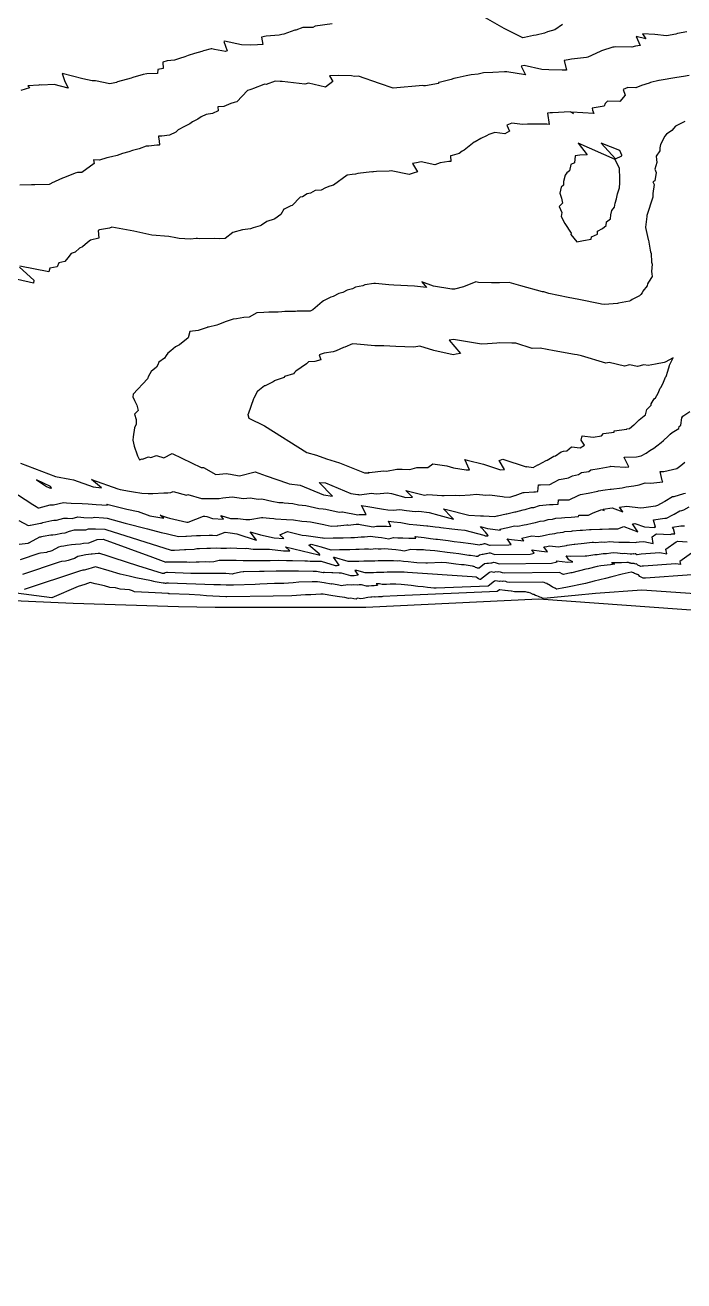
# Model space of a CAD drawing. Header units: metres. Extents: x 706349 to 713144, y 2649082 to 2655455.
# Drawn here: x 708830 to 709022, y 2651751.2 to 2652117.2 of the extents above; entities that cross this region are included whole.
import ezdxf

# ---------------------------------------------------------------- set-up
doc = ezdxf.new("R2010")
doc.units = ezdxf.units.M
for name, color, linetype in [('C-TINN-BNDY', 110, 'Continuous'), ('C-TOPO-MAJR', 9, 'Continuous'), ('C-TOPO-MINR', 8, 'Continuous')]:
    doc.layers.add(name, color=color, linetype=linetype)

msp = doc.modelspace()

# ---------------------------------------------------------------- linework, layer by layer
at = {"layer": 'C-TINN-BNDY', "color": 110, "linetype": 'Continuous', "lineweight": -3, "flags": 128}
msp.add_lwpolyline([(711728.46, 2651751.17), (708979.69, 2651949.91), (708929.32, 2651947.51), (708885.34, 2651947.43), (708874.67, 2651947.66), (708843.96, 2651948.59), (708750.59, 2651952.81), (708602.72, 2651984.46), (708602.72, 2651984.46), (708572.24, 2651992.37), (708416.46, 2652027.77), (708356.42, 2652045.45), (708246.65, 2652079.09), (708217.24, 2652087.73), (708207.61, 2652091.07), (708086.04, 2652137.92), (707999.16, 2652180.02), (707920.32, 2652215.72), (707870.46, 2652235.47), (707845.27, 2652247.2), (707845.05, 2652247.32), (707705.16, 2652328.1)], dxfattribs=at)
at = {"layer": 'C-TOPO-MAJR', "color": 9, "linetype": 'Continuous', "lineweight": -3, "elevation": -10, "flags": 128}
for points in [[(709022.82, 2652115.3), (709020.08, 2652114.8), (709019.57, 2652114.65), (709016.89, 2652114.13), (709013.48, 2652114.51), (709009.89, 2652114.69), (709010.84, 2652113.27), (709008.09, 2652113.9), (709009.19, 2652111.33), (709007.87, 2652111.06), (709006.81, 2652110.82), (709002.13, 2652110.92), (709001.65, 2652110.84), (709001.27, 2652110.77), (708997.93, 2652109.7), (708997.6, 2652109.55), (708997.56, 2652109.52), (708997.52, 2652109.51), (708994, 2652107.87), (708993.6, 2652107.78), (708989.18, 2652107.31), (708988.26, 2652107.12), (708987.09, 2652106.89), (708987.8, 2652104.15), (708986.49, 2652104.14), (708982.61, 2652104.23), (708980.56, 2652104.29), (708975.38, 2652105.44), (708974.57, 2652105.25), (708975.85, 2652102.79), (708970.33, 2652103.63), (708970.22, 2652103.6), (708969.66, 2652103.59), (708966.32, 2652103.46), (708963.61, 2652103.34), (708962, 2652102.99), (708959.93, 2652102.73), (708958.49, 2652102.49), (708955.94, 2652101.87), (708954.93, 2652101.65), (708954.19, 2652101.43), (708951.02, 2652100.59), (708950.47, 2652100.55), (708950.5, 2652100.19), (708946.67, 2652099.54), (708946.29, 2652099.57), (708946.16, 2652099.59), (708945.92, 2652099.62), (708937.22, 2652098.84), (708933.27, 2652100.24), (708927.14, 2652102.32), (708925.96, 2652102.3), (708925.06, 2652102.5), (708921.26, 2652102.52), (708918.71, 2652102.48), (708919.69, 2652100.82), (708917.5, 2652099.12), (708912.58, 2652100.33), (708911.5, 2652100.07), (708904.87, 2652100.8), (708904.53, 2652100.8), (708904.29, 2652100.79), (708902.81, 2652100.95), (708900.24, 2652099.94), (708899.82, 2652100.02), (708899.55, 2652099.93), (708896.57, 2652098.78), (708896.05, 2652098.62), (708895.47, 2652098.4), (708894.82, 2652098.15), (708891.71, 2652094.92), (708890.88, 2652094.69), (708889.93, 2652094.4), (708887.87, 2652093.55), (708886.19, 2652093.47), (708886.26, 2652092.28), (708884.56, 2652091.48), (708882.75, 2652091.19), (708881.34, 2652090.46), (708880.28, 2652089.82), (708878.75, 2652089.04), (708878, 2652088.49), (708876.44, 2652087.66), (708874.58, 2652086.71), (708873.92, 2652085.99), (708872.11, 2652085.13), (708869.81, 2652084.91), (708868.85, 2652084.84), (708868.89, 2652084.68), (708869.01, 2652083.38), (708869.17, 2652082.34), (708869.09, 2652082.29), (708868.4, 2652082.21), (708866.05, 2652081.93), (708865.3, 2652081.97), (708863.2, 2652081.19), (708861.28, 2652080.66), (708860.19, 2652080.29), (708858.37, 2652079.8), (708856.85, 2652079.26), (708855.18, 2652078.88), (708853.79, 2652078.57), (708851.65, 2652077.86), (708849.94, 2652077.98), (708850.15, 2652076.94), (708846.52, 2652074.28), (708845.21, 2652074.29), (708844.59, 2652074.1), (708841.51, 2652072.84), (708841.18, 2652072.73), (708840.9, 2652072.63), (708837.67, 2652071.13), (708837.62, 2652071.12), (708836.99, 2652070.81), (708832.83, 2652070.65), (708831.81, 2652070.71), (708828.46, 2652070.57)], [(708825.82, 2651981.65), (708832.22, 2651977.51), (708833.19, 2651976.93), (708833.83, 2651976.5), (708834.08, 2651976.57), (708834.1, 2651976.57), (708834.13, 2651976.57), (708837.32, 2651977.43), (708837.73, 2651977.4), (708838.27, 2651977.37), (708841.14, 2651978.04), (708842.07, 2651977.96), (708843.38, 2651977.87), (708846.63, 2651977.81), (708848.37, 2651977.67), (708850.67, 2651977.51), (708853.97, 2651977.34), (708853.8, 2651977.56), (708854.97, 2651977.28), (708859.61, 2651976.12), (708862.89, 2651975.41), (708866.36, 2651974.24), (708870.39, 2651973.49), (708869.39, 2651974.39), (708871.4, 2651973.66), (708872.11, 2651973.55), (708877.07, 2651972.34), (708877.45, 2651972.37), (708877.48, 2651972.37), (708877.54, 2651972.36), (708881.97, 2651974.13), (708882.41, 2651974.07), (708882.98, 2651973.98), (708884.62, 2651973.44), (708887.84, 2651973.23), (708887.02, 2651974.29), (708889.87, 2651973.45), (708891.98, 2651973.45), (708894.32, 2651973.11), (708895.48, 2651973.12), (708898.91, 2651973.72), (708899.3, 2651973.75), (708901.16, 2651973.49), (708902.5, 2651973.42), (708902.98, 2651973.35), (708906.14, 2651973.16), (708908.23, 2651973.05), (708910.59, 2651972.64), (708912.11, 2651972.52), (708913.17, 2651972.46), (708917.05, 2651971.63), (708917.39, 2651971.61), (708919.14, 2651971.23), (708920.88, 2651971.3), (708920.95, 2651971.3), (708921.03, 2651971.3), (708921.11, 2651971.3), (708923.71, 2651971.54), (708923.92, 2651971.53), (708924.14, 2651971.52), (708926.47, 2651971.8), (708926.82, 2651971.76), (708927.2, 2651971.72), (708927.64, 2651971.68), (708928.14, 2651971.61), (708931.43, 2651971), (708932.36, 2651971.23), (708933.17, 2651971.2), (708934.13, 2651971.17), (708935.26, 2651971.14), (708936.61, 2651971.13), (708935.85, 2651972.68), (708937.45, 2651972.47), (708939.5, 2651972.21), (708941.86, 2651971.8), (708944.14, 2651971.55), (708947.05, 2651971.25), (708947.39, 2651971.29), (708949.46, 2651971.01), (708950.66, 2651970.87), (708951.1, 2651970.81), (708954.34, 2651970.44), (708956.12, 2651970.24), (708958.09, 2651970.05), (708963.68, 2651968.51), (708964.03, 2651968.39), (708964.05, 2651968.39), (708964.81, 2651968.4), (708964.89, 2651968.42), (708964.15, 2651969.46), (708962.98, 2651970.71), (708962.65, 2651971.05), (708964.71, 2651970.53), (708968.51, 2651970.04), (708968.32, 2651970.31), (708970.63, 2651970.79), (708972.62, 2651971.27), (708973.56, 2651971.16), (708975.4, 2651971.57), (708976.14, 2651971.69), (708977.76, 2651972.1), (708978.67, 2651972.22), (708980.08, 2651972.61), (708981.21, 2651972.72), (708982.4, 2651973.09), (708983.72, 2651973.22), (708984.68, 2651973.56), (708986.27, 2651973.65), (708987.28, 2651973.72), (708989.07, 2651973.84), (708991.29, 2651974.01), (708991.33, 2651974.37), (708993.99, 2651974.38), (708994.14, 2651974.39), (708995.56, 2651975.04), (708998.02, 2651976.02), (708998.69, 2651975.76), (708998.44, 2651976.16), (709001.05, 2651976.49), (709004.2, 2651975.36), (709003.23, 2651976.69), (709005.3, 2651976.99), (709009.35, 2651976.52), (709010.3, 2651976.6), (709013.68, 2651977.14), (709013.8, 2651977.15), (709014.36, 2651977.28), (709016.26, 2651978.39), (709016.34, 2651978.41), (709016.44, 2651978.43), (709018.61, 2651979.79), (709018.83, 2651979.83), (709019.11, 2651979.87), (709021.93, 2651980.75), (709022.45, 2651980.83)]]:
    msp.add_lwpolyline(points, dxfattribs=at)
at = {"layer": 'C-TOPO-MAJR', "color": 9, "linetype": 'Continuous', "lineweight": -3, "flags": 128}
msp.add_lwpolyline([(709024.3, 2651957.02), (709010.77, 2651956.04), (709010.6, 2651956.02), (709010.42, 2651956), (709010.11, 2651956.04), (709009.08, 2651956.5), (709008.71, 2651956.97), (709008.42, 2651957.09), (709008.32, 2651957.07), (709007.7, 2651957.4), (709007.64, 2651957.39), (709007.57, 2651957.39), (709007.27, 2651957.53), (709007.23, 2651957.53), (709006.96, 2651957.64), (709006.71, 2651957.73), (709006.7, 2651957.73), (709006.56, 2651957.79), (709004.81, 2651957.35), (709003.99, 2651957.15), (709000.99, 2651956.41), (708999.11, 2651955.9), (708995.81, 2651955.16), (708993.31, 2651954.46), (708987.59, 2651953.32), (708987, 2651953.17), (708984.89, 2651952.79), (708984.82, 2651952.85), (708984.8, 2651952.86), (708984.5, 2651953.03), (708984.42, 2651953.06), (708984.33, 2651953.09), (708984, 2651953.31), (708983.7, 2651953.43), (708983.31, 2651953.7), (708983.09, 2651953.79), (708982.68, 2651954.05), (708982.39, 2651954.16), (708981.99, 2651954.42), (708981.64, 2651954.52), (708981.21, 2651954.75), (708980.8, 2651954.85), (708971.17, 2651954.76), (708970.43, 2651954.89), (708970.06, 2651955.02), (708969.36, 2651955.12), (708969.09, 2651955.04), (708968.46, 2651955.14), (708968.18, 2651955.07), (708967.06, 2651955.24), (708966.8, 2651955.17), (708964.89, 2651953.67), (708949.74, 2651953.06), (708949.08, 2651953.12), (708948.26, 2651953.21), (708947.28, 2651953.33), (708946.03, 2651953.47), (708944.44, 2651953.63), (708942.45, 2651953.84), (708939.61, 2651954.14), (708938.04, 2651954.31), (708937.53, 2651954.29), (708937.49, 2651954.29), (708936.33, 2651954.25), (708935.31, 2651954.21), (708935.07, 2651954.21), (708934.05, 2651954.18), (708933.3, 2651954.4), (708932.25, 2651954.41), (708932.63, 2651953.89), (708931.71, 2651953.8), (708930.89, 2651953.74), (708930.13, 2651953.69), (708929.44, 2651953.65), (708928.04, 2651954.07), (708927.37, 2651954.04), (708926.75, 2651954), (708925.74, 2651954.05), (708925.19, 2651954), (708923.98, 2651954.08), (708923.49, 2651954.03), (708922.71, 2651953.84), (708922.29, 2651953.81), (708920.93, 2651954.06), (708919.27, 2651954.36), (708919.16, 2651954.25), (708917.09, 2651954.65), (708915.18, 2651955), (708914.01, 2651954.99), (708913.68, 2651954.98), (708909.71, 2651954.9), (708908.06, 2651954.65), (708905.34, 2651954.49), (708902.64, 2651954.44), (708898.41, 2651954.28), (708897.04, 2651954.2), (708890.73, 2651954), (708890.63, 2651954), (708888.8, 2651954.03), (708888.56, 2651954.03), (708886.91, 2651954.06), (708886.45, 2651954.05), (708885.02, 2651954.05), (708871.77, 2651954.57), (708871.56, 2651954.59), (708871.34, 2651954.61), (708871.16, 2651954.54), (708871.02, 2651954.49), (708870.89, 2651954.48), (708870.6, 2651954.52), (708870.53, 2651954.52), (708870.38, 2651954.54), (708870.3, 2651954.56), (708870.2, 2651954.59), (708870.18, 2651954.58), (708867.92, 2651954.94), (708867.49, 2651955.04), (708866.8, 2651955.22), (708862.24, 2651956.08), (708860.34, 2651956.63), (708857.66, 2651957.18), (708854.48, 2651958.14), (708850.55, 2651959.35), (708849.5, 2651959.03), (708848.24, 2651958.69), (708847.2, 2651958.36), (708846.84, 2651958.31), (708845.81, 2651958.05), (708829.74, 2651952.71)], dxfattribs=at)
at = {"layer": 'C-TOPO-MINR', "color": 8, "linetype": 'Continuous', "lineweight": -3, "flags": 128}
for points, elevation in [([(708986.62, 2652117.46), (708984.31, 2652115.89), (708982.22, 2652115.28), (708981.33, 2652114.86), (708978.87, 2652114.31), (708978.18, 2652114.24), (708975.55, 2652113.67), (708975.07, 2652113.58), (708969.54, 2652116.24), (708960.11, 2652121.68)], -8), ([(708919.51, 2652117.64), (708914.49, 2652116.96), (708913.87, 2652116.58), (708910.93, 2652116.55), (708908.86, 2652115.8), (708908.62, 2652115.73), (708905.41, 2652114.61), (708904.79, 2652114.47), (708903.99, 2652114.3), (708900.19, 2652114.03), (708898.87, 2652113.72), (708899.28, 2652111.6), (708897.73, 2652111.53), (708895.6, 2652111.43), (708893.06, 2652111.51), (708888.13, 2652112.54), (708887.88, 2652112.49), (708888.89, 2652109.77), (708888.35, 2652109.56), (708885.16, 2652110.12), (708884.38, 2652110.36), (708884.24, 2652110.31), (708881.93, 2652109.73), (708881.48, 2652109.53), (708879.31, 2652108.97), (708877.53, 2652108.41), (708876.55, 2652108.02), (708874.95, 2652107.47), (708873.51, 2652107), (708871.37, 2652106.83), (708870.13, 2652106.44), (708870.18, 2652104.6), (708868.67, 2652104.27), (708868.53, 2652103.13), (708865.47, 2652103.05), (708864.39, 2652102.86), (708861.35, 2652102.01), (708860.87, 2652101.75), (708856.93, 2652100.73), (708856.75, 2652100.64), (708856.61, 2652100.56), (708854.66, 2652100.15), (708850.47, 2652101), (708849.58, 2652100.97), (708846.8, 2652101.54), (708840.83, 2652103.16), (708841.49, 2652101.06), (708842.53, 2652098.89), (708838.44, 2652099.92), (708834.64, 2652099.76), (708834.32, 2652099.84), (708833.95, 2652099.73), (708830.83, 2652099.5), (708831.28, 2652098.94), (708828.74, 2652098.18)], -8), ([(709023.48, 2652102.55), (709021.86, 2652102.31), (709019.95, 2652102), (709017.59, 2652101.63), (709017.12, 2652101.53), (709014.71, 2652101.11), (709014.66, 2652101.1), (709012.26, 2652100.47), (709011.83, 2652100.33), (709009.58, 2652099.66), (709007.95, 2652098.95), (709005.67, 2652099.05), (709004.26, 2652098.49), (709004.89, 2652096.86), (709003.3, 2652094.98), (708999.66, 2652095.04), (708999.06, 2652094.4), (708998.77, 2652093.63), (708995.27, 2652093.06), (708995.34, 2652092.43), (708995.69, 2652091.5), (708989.28, 2652091.88), (708989.4, 2652091.76), (708989.76, 2652091.44), (708988.84, 2652091.96), (708983.68, 2652091.7), (708983.02, 2652091.69), (708982.2, 2652091.62), (708982.67, 2652088.32), (708982.02, 2652088.35), (708981.19, 2652088.36), (708976.41, 2652088.4), (708974.95, 2652088.32), (708971.87, 2652088.71), (708970.34, 2652088.08), (708971.1, 2652086.36), (708969.78, 2652085.56), (708966.9, 2652085.98), (708965.14, 2652085.33), (708964.46, 2652084.95), (708962.75, 2652084.22), (708961.18, 2652083.21), (708960.81, 2652083.08), (708959.41, 2652081.94), (708957.91, 2652080.81), (708957.9, 2652080.77), (708957.38, 2652080.47), (708956.51, 2652079.83), (708954.48, 2652079.22), (708953.92, 2652079.17), (708954, 2652077.45), (708953.43, 2652077.44), (708950.9, 2652077.09), (708949.4, 2652076.48), (708945.44, 2652077.37), (708944.02, 2652077.1), (708942.86, 2652076.89), (708944.33, 2652074.44), (708943.07, 2652074.04), (708941.95, 2652073.68), (708936.64, 2652074.77), (708936.11, 2652074.67), (708932.38, 2652074.56), (708931.35, 2652074.52), (708931.41, 2652074.38), (708931.07, 2652074.44), (708926.98, 2652073.96), (708926.26, 2652073.82), (708925.27, 2652073.68), (708923.83, 2652073.52), (708919.86, 2652070.62), (708918.76, 2652070.26), (708917.49, 2652069.81), (708916.28, 2652069.17), (708914.52, 2652069.07), (708913.19, 2652068.27), (708912.2, 2652068.1), (708910.84, 2652067.18), (708910.17, 2652067.06), (708907.77, 2652064.7), (708907.38, 2652064.59), (708905.51, 2652063.64), (708905.34, 2652063.6), (708904.5, 2652062.02), (708902.76, 2652060.78), (708902.74, 2652060.77), (708902.58, 2652060.66), (708900.43, 2652059.96), (708898.92, 2652058.93), (708898.53, 2652058.74), (708896.48, 2652058.14), (708895.68, 2652057.83), (708893.3, 2652057.57), (708890.52, 2652056.77), (708888.24, 2652055.04), (708886.56, 2652054.93), (708885.06, 2652055.02), (708880.73, 2652054.98), (708880.21, 2652055.01), (708879.84, 2652055.05), (708878.18, 2652054.85), (708874.93, 2652055.01), (708873.88, 2652055.22), (708871.83, 2652055.61), (708866.92, 2652056.05), (708861.69, 2652057.18), (708859.49, 2652057.58), (708855.22, 2652058.38), (708854.56, 2652058.05), (708851.71, 2652057.57), (708851.29, 2652057.35), (708851.48, 2652055.11), (708849.04, 2652054.59), (708848.13, 2652053.84), (708846.74, 2652052.61), (708845.86, 2652052.25), (708844.61, 2652051.08), (708843.42, 2652050.65), (708842.44, 2652049.45), (708841.58, 2652048.31), (708839.86, 2652047.95), (708839.33, 2652046.78), (708837.2, 2652046.39), (708836.91, 2652045.31), (708828.47, 2652046.97)], -12), ([(709022.19, 2652089.12), (709021.49, 2652088.76), (709019.53, 2652087.75), (709018.49, 2652086.51), (709016.88, 2652085.46), (709016.32, 2652084.76), (709015.95, 2652083.91), (709015.15, 2652082.44), (709014.95, 2652081.51), (709014.92, 2652080.56), (709013.92, 2652079.07), (709013.95, 2652078.09), (709014.04, 2652077.19), (709013.45, 2652075.24), (709013.9, 2652074.24), (709013.46, 2652071.81), (709012.92, 2652071.56), (709013.29, 2652070.79), (709012.91, 2652068.15), (709012.93, 2652067.73), (709012.93, 2652067.38), (709012.91, 2652067.06), (709011.2, 2652061.77), (709011.17, 2652061.6), (709011.12, 2652061.46), (709010.79, 2652058.31), (709010.81, 2652058.26), (709010.8, 2652058.26), (709010.81, 2652058.25), (709011.51, 2652054.79), (709011.62, 2652054.53), (709012.09, 2652051.61), (709012.26, 2652051.16), (709012.41, 2652050.67), (709012.56, 2652048.12), (709012.68, 2652047.53), (709012.51, 2652045.38), (709012.61, 2652044.71), (709012.75, 2652043.98), (709011.68, 2652042.34), (709011.32, 2652041.84), (709011.3, 2652041.2), (709010.03, 2652039.68), (709009.78, 2652039.18), (709009.42, 2652038.75), (709009.02, 2652038.37), (709006.92, 2652037.26), (709006.53, 2652036.99), (709006.11, 2652036.77), (709002.89, 2652036.18), (709002.62, 2652036.09), (708998.85, 2652035.79), (708997.97, 2652035.93), (708997.53, 2652036.02), (708991.37, 2652037.25), (708988.21, 2652037.85), (708982.58, 2652038.98), (708981.15, 2652039.48), (708980.71, 2652039.49), (708974.45, 2652041.23), (708971.07, 2652042.18), (708968.27, 2652042.11), (708965.91, 2652042.11), (708962.08, 2652042.18), (708961.35, 2652042.36), (708957.72, 2652040.93), (708955.11, 2652040.26), (708954.78, 2652040.27), (708954.31, 2652040.3), (708949.01, 2652041.18), (708945.6, 2652042.42), (708946.97, 2652040.71), (708943.46, 2652041.11), (708937.45, 2652041.39), (708936.02, 2652041.55), (708932.09, 2652041.95), (708931.69, 2652041.91), (708931.63, 2652041.88), (708928.96, 2652041.5), (708928.45, 2652041.25), (708926.31, 2652040.83), (708925.42, 2652040.36), (708923.82, 2652039.98), (708922.54, 2652039.28), (708921.39, 2652038.99), (708919.77, 2652038.1), (708919.08, 2652037.92), (708916.96, 2652036.9), (708916.58, 2652036.61), (708913.87, 2652034.28), (708913.07, 2652033.88), (708913.01, 2652033.87), (708912.93, 2652033.86), (708909.25, 2652033.84), (708908.77, 2652033.78), (708905.67, 2652033.79), (708904.8, 2652033.68), (708903.72, 2652033.58), (708901.02, 2652033.58), (708899.57, 2652033.42), (708897.54, 2652033.39), (708895.26, 2652032.14), (708893.74, 2652032.04), (708891.61, 2652031.62), (708890.61, 2652031.5), (708888.61, 2652030.81), (708886.3, 2652029.98), (708885.84, 2652029.73), (708883.42, 2652029.2), (708883.13, 2652029.16), (708883.08, 2652029.12), (708880.46, 2652028.25), (708877.95, 2652027.95), (708877.47, 2652026.07), (708874.99, 2652024.08), (708873.8, 2652023.43), (708872.5, 2652022.32), (708871.62, 2652021.64), (708871.06, 2652020.91), (708870.62, 2652020.14), (708868.97, 2652018.98), (708868.62, 2652018.25), (708868.26, 2652017.52), (708866.69, 2652016.24), (708865.92, 2652014.91), (708865.69, 2652014.09), (708861.52, 2652009.62), (708861.37, 2652008.91), (708861.88, 2652007.83), (708862.52, 2652006.43), (708862.93, 2652004.89), (708861.91, 2652003.83), (708862.35, 2652002.28), (708862.34, 2652000.88), (708861.85, 2651999.87), (708861.49, 2651997.25), (708861.35, 2651996.29), (708861.74, 2651994.49), (708862.66, 2651991.99), (708862.74, 2651991.67), (708863.35, 2651990.53), (708864.06, 2651990.78), (708864.19, 2651990.74), (708865.92, 2651991.36), (708866.61, 2651991.16), (708868.3, 2651991.78), (708870.37, 2651991.07), (708872.84, 2651992.4), (708881.27, 2651988.31), (708881.98, 2651988.32), (708885.61, 2651986.27), (708888.67, 2651986.57), (708889.16, 2651986.47), (708889.83, 2651986.34), (708890.82, 2651986.16), (708892.5, 2651985.86), (708897.04, 2651986.98), (708900.22, 2651985.82), (708906.41, 2651983.69), (708906.96, 2651983.51), (708910.13, 2651983.13), (708916.99, 2651980.35), (708919.6, 2651979.94), (708915.64, 2651983.91), (708917.53, 2651983.79), (708924.93, 2651980.75), (708926.93, 2651980.4), (708927.15, 2651980.38), (708927.44, 2651980.35), (708930.94, 2651980.76), (708931.62, 2651980.67), (708932.51, 2651980.56), (708935.46, 2651980.9), (708936.8, 2651980.72), (708940.89, 2651979.51), (708942.87, 2651979.6), (708940.97, 2651981.55), (708946.37, 2651980.26), (708947.37, 2651980.39), (708951.39, 2651980.12), (708951.52, 2651980.14), (708952.15, 2651980.11), (708955.43, 2651980.23), (708956.69, 2651980.14), (708959.68, 2651980.27), (708961.49, 2651980.47), (708964.21, 2651980.18), (708965.29, 2651980.3), (708969.15, 2651979.83), (708969.6, 2651979.76), (708971.21, 2651979.65), (708972.7, 2651980.12), (708972.79, 2651980.13), (708975.12, 2651980.95), (708975.37, 2651980.96), (708978.23, 2651981.18), (708978.73, 2651981.21), (708979.35, 2651981.26), (708979.57, 2651983.25), (708980.16, 2651983.25), (708982.85, 2651983.37), (708984.13, 2651983.97), (708985.61, 2651984.76), (708986.81, 2651984.95), (708988.29, 2651985.23), (708989.47, 2651985.9), (708991.25, 2651986.23), (708992.14, 2651986.78), (708994.23, 2651987.15), (708994.83, 2651987.6), (708997.3, 2651987.98), (709000.45, 2651988.57), (709000.56, 2651988.67), (709001.77, 2651988.54), (709004.96, 2651988.38), (709005.88, 2651988.47), (709004.63, 2651991), (709004.57, 2651991.31), (709008.15, 2651991.41), (709009.48, 2651991.72), (709010.95, 2651992.45), (709012.01, 2651993.23), (709013.19, 2651993.91), (709014.08, 2651994.57), (709015.31, 2651995.58), (709016.03, 2651996.2), (709017.33, 2651997.42), (709017.92, 2651998.01), (709018.52, 2651998.5), (709020.47, 2651999.66), (709020.61, 2652000.22), (709021.02, 2652000.63), (709021.34, 2652002.73), (709021.65, 2652003.25), (709023.65, 2652004.59)], -14), ([(708828.31, 2652046.66), (708832.52, 2652042.85), (708832.4, 2652042.01), (708823.13, 2652044.16)], -12), ([(708828.66, 2651989.56), (708838.85, 2651985.68), (708843, 2651984.92), (708844.14, 2651984.64), (708849.83, 2651982.66), (708852.21, 2651982.39), (708849.34, 2651984.81), (708857.04, 2651982.08), (708857.69, 2651981.85), (708860.44, 2651981.43), (708861.53, 2651981.17), (708863.98, 2651980.85), (708865.83, 2651980.66), (708867.17, 2651980.67), (708870.45, 2651980.88), (708871.61, 2651980.91), (708872.46, 2651981.04), (708873.12, 2651981.26), (708877.04, 2651980.25), (708877.37, 2651980.37), (708881.38, 2651979.28), (708882.59, 2651979.28), (708882.79, 2651979.25), (708886.57, 2651979.29), (708887.56, 2651979.47), (708890.35, 2651979.69), (708891.73, 2651979.49), (708893.62, 2651979.26), (708895.53, 2651979.4), (708897.94, 2651979.01), (708898.98, 2651979.11), (708901.91, 2651978.5), (708903.92, 2651978.12), (708905.12, 2651978.05), (708905.5, 2651977.97), (708908.05, 2651977.76), (708909.64, 2651977.42), (708911.8, 2651977.16), (708915.55, 2651976.38), (708916.8, 2651976.22), (708917.6, 2651976.14), (708921.5, 2651975.25), (708922.3, 2651975.35), (708922.34, 2651975.35), (708922.38, 2651975.34), (708922.42, 2651975.34), (708922.48, 2651975.33), (708926.91, 2651974.5), (708927.34, 2651974.61), (708927.72, 2651974.6), (708928.17, 2651974.58), (708928.7, 2651974.57), (708929.33, 2651974.56), (708928.06, 2651977.16), (708928.6, 2651977.09), (708929.29, 2651977), (708934.4, 2651976.1), (708935.64, 2651975.96), (708937.24, 2651975.8), (708939.17, 2651976.02), (708941.12, 2651975.76), (708943.68, 2651975.47), (708944.75, 2651975.59), (708947.72, 2651975.19), (708950.57, 2651974.35), (708954.84, 2651973.19), (708954.14, 2651973.93), (708951.92, 2651976.24), (708952.8, 2651976.01), (708959.28, 2651974.43), (708962.66, 2651974.2), (708963.59, 2651974.2), (708966.84, 2651974), (708967.54, 2651974.17), (708967.61, 2651974.16), (708970.16, 2651974.73), (708970.36, 2651974.76), (708972.67, 2651975.34), (708973.03, 2651975.39), (708975.14, 2651975.97), (708975.67, 2651976.02), (708977.55, 2651976.6), (708978.26, 2651976.67), (708979.9, 2651977.25), (708980.82, 2651977.31), (708982.75, 2651977.45), (708983.9, 2651977.53), (708985.32, 2651977.63), (708985.45, 2651978.81), (708987.08, 2651978.81), (708988.5, 2651978.88), (708991.13, 2651980.1), (708991.79, 2651980.45), (708994.1, 2651980.81), (708996.93, 2651981.36), (708997.11, 2651981.46), (708999, 2651981.81), (709000.43, 2651981.93), (709000.77, 2651981.98), (709003.96, 2651982.36), (709005.1, 2651982.61), (709007.38, 2651982.97), (709008.9, 2651983.26), (709010.7, 2651983.82), (709012.29, 2651983.74), (709015.8, 2651984.1), (709015.58, 2651984.54), (709015.07, 2651987.08), (709016.07, 2651987.11), (709019.86, 2651987.99), (709019.94, 2651988.03), (709021.11, 2651988.9), (709022.22, 2651989.82)], -12), ([(708828.14, 2651972.85), (708830.9, 2651971.34), (708831.48, 2651971.45), (708831.52, 2651971.45), (708831.57, 2651971.46), (708834.49, 2651972.05), (708834.76, 2651972.07), (708835.14, 2651972.22), (708837.78, 2651972.87), (708838.37, 2651972.89), (708839.15, 2651972.9), (708841.27, 2651973.48), (708842.3, 2651973.47), (708843.71, 2651973.43), (708845.31, 2651973.87), (708847.13, 2651973.72), (708849.48, 2651973.6), (708850.26, 2651973.78), (708852.87, 2651973.57), (708853.94, 2651973.49), (708859.15, 2651972.04), (708865.69, 2651970.42), (708869.68, 2651969.38), (708871.13, 2651969.01), (708871.9, 2651968.83), (708874.67, 2651968.17), (708876.82, 2651968.29), (708877.03, 2651968.28), (708879.93, 2651968.47), (708880.45, 2651968.45), (708881.09, 2651968.42), (708883.62, 2651968.6), (708884.58, 2651968.56), (708885.8, 2651968.5), (708888.25, 2651969.47), (708889.73, 2651969.25), (708891.69, 2651968.96), (708897.32, 2651967.11), (708897.42, 2651967.11), (708895.53, 2651969.57), (708898.63, 2651968.65), (708902.53, 2651967.8), (708905.43, 2651967.62), (708904.18, 2651968.68), (708906.49, 2651969.65), (708910.69, 2651968.53), (708911.9, 2651968.47), (708916.64, 2651967.81), (708916.76, 2651967.8), (708916.85, 2651967.8), (708917.28, 2651967.73), (708919.76, 2651967.76), (708919.87, 2651967.77), (708922.28, 2651967.81), (708922.49, 2651967.82), (708922.71, 2651967.82), (708924.88, 2651967.92), (708925.19, 2651967.92), (708925.54, 2651967.92), (708925.93, 2651967.91), (708927.9, 2651968.09), (708928.4, 2651968.07), (708928.93, 2651968.04), (708930.65, 2651968.24), (708931.29, 2651968.18), (708932.02, 2651968.11), (708932.85, 2651968.01), (708933.8, 2651967.9), (708935.95, 2651967.5), (708937.37, 2651967.85), (708938.62, 2651967.8), (708940.08, 2651967.76), (708941.82, 2651967.72), (708943.89, 2651967.69), (708943.64, 2651968.2), (708946.3, 2651967.86), (708948.11, 2651967.63), (708949.69, 2651967.43), (708950.19, 2651967.36), (708953.26, 2651966.97), (708954.98, 2651966.73), (708956.86, 2651966.49), (708959.87, 2651966.09), (708960.51, 2651966.01), (708962.4, 2651965.77), (708962.88, 2651965.89), (708962.91, 2651965.88), (708963.88, 2651966.16), (708963.96, 2651966.14), (708965.31, 2651965.69), (708965.48, 2651965.66), (708970.99, 2651965.72), (708971.61, 2651965.87), (708970.45, 2651967.5), (708971.73, 2651967.34), (708975.34, 2651966.88), (708974.76, 2651967.71), (708976.34, 2651968.04), (708977.69, 2651968.37), (708979.51, 2651968.16), (708980.65, 2651968.41), (708981.92, 2651968.62), (708982.84, 2651968.85), (708984.31, 2651969.05), (708985.03, 2651969.25), (708986.75, 2651969.42), (708987.24, 2651969.58), (708989.19, 2651969.77), (708989.46, 2651969.86), (708991.72, 2651969.99), (708991.8, 2651969.99), (708992.42, 2651970.04), (708994.42, 2651970.2), (708994.63, 2651970.18), (708994.92, 2651970.17), (708997.49, 2651970.32), (708998.17, 2651970.29), (709000.11, 2651970.41), (709001.16, 2651970.39), (709002.71, 2651970.38), (709004.42, 2651971.06), (709008.52, 2651969.51), (709006.96, 2651971.91), (709007.67, 2651972), (709010.52, 2651970.99), (709013.26, 2651970.83), (709013.38, 2651970.89), (709013.65, 2651970.91), (709013.11, 2651972.91), (709013.06, 2651972.99), (709016.4, 2651973.51), (709016.85, 2651973.52), (709018.7, 2651974.53), (709019.09, 2651974.64), (709020.8, 2651975.65), (709021.32, 2651975.78), (709021.94, 2651975.9), (709023.48, 2651976.86)], -8), ([(708828.23, 2651965.95), (708830.88, 2651966.27), (708831, 2651966.3), (708831.14, 2651966.34), (708831.3, 2651966.39), (708834.26, 2651968.05), (708834.54, 2651968.12), (708834.88, 2651968.18), (708835.3, 2651968.23), (708837.5, 2651968.65), (708838.1, 2651968.7), (708838.85, 2651968.76), (708840.73, 2651969.14), (708841.66, 2651969.19), (708842.95, 2651969.72), (708844.41, 2651970.08), (708845.8, 2651970.14), (708847.65, 2651970.16), (708848.46, 2651970.38), (708850.5, 2651970.36), (708853.27, 2651970.3), (708853.48, 2651970.23), (708872.6, 2651964.18), (708873.4, 2651964.21), (708873.48, 2651964.2), (708876.43, 2651964.38), (708876.79, 2651964.36), (708879.28, 2651964.5), (708880.03, 2651964.69), (708880.8, 2651964.67), (708882.97, 2651964.79), (708884.02, 2651964.76), (708885.72, 2651964.87), (708887.01, 2651964.81), (708888.64, 2651964.75), (708889.79, 2651964.83), (708891.67, 2651964.75), (708894.07, 2651964.63), (708894.53, 2651964.81), (708896.43, 2651964.52), (708897.28, 2651964.52), (708897.51, 2651964.52), (708901.25, 2651964.52), (708905.28, 2651963.98), (708907.17, 2651964.02), (708905.9, 2651965.12), (708915.57, 2651962.86), (708915.85, 2651962.77), (708915.87, 2651962.77), (708915.88, 2651962.78), (708915.9, 2651962.78), (708915.91, 2651962.78), (708915.64, 2651963.15), (708912.7, 2651965.64), (708913.35, 2651965.91), (708916.23, 2651965.14), (708919.07, 2651964.31), (708919.22, 2651964.32), (708921.59, 2651964.34), (708921.84, 2651964.35), (708922.12, 2651964.36), (708924.2, 2651964.39), (708924.57, 2651964.41), (708926.37, 2651964.44), (708926.82, 2651964.46), (708927.31, 2651964.46), (708928.88, 2651964.53), (708929.44, 2651964.54), (708930.06, 2651964.54), (708930.75, 2651964.52), (708932.09, 2651964.65), (708932.87, 2651964.61), (708933.73, 2651964.56), (708934.82, 2651964.69), (708935.77, 2651964.59), (708936.84, 2651964.49), (708938.06, 2651964.35), (708939.46, 2651964.18), (708940.47, 2651963.99), (708942.38, 2651964.47), (708944.07, 2651964.4), (708946.04, 2651964.34), (708946.63, 2651964.33), (708949.42, 2651964.05), (708950.14, 2651963.95), (708952.95, 2651963.65), (708954.75, 2651963.37), (708956.37, 2651963.17), (708959.3, 2651962.73), (708959.75, 2651962.68), (708961.06, 2651962.49), (708961.39, 2651962.45), (708961.89, 2651962.4), (708962.43, 2651962.82), (708963.22, 2651963.04), (708963.46, 2651963), (708964.28, 2651963.2), (708964.45, 2651963.17), (708965.25, 2651963.4), (708965.48, 2651963.36), (708966.59, 2651962.99), (708966.9, 2651962.94), (708977.17, 2651963.04), (708978.32, 2651963.33), (708977.64, 2651964.28), (708980.47, 2651963.93), (708982.17, 2651963.71), (708981.19, 2651965.12), (708982.04, 2651965.29), (708982.77, 2651965.47), (708985.46, 2651965.16), (708985.89, 2651965.25), (708987.71, 2651965.55), (708987.93, 2651965.61), (708989.96, 2651965.89), (708989.98, 2651965.89), (708990.16, 2651965.91), (708992.91, 2651966.24), (708995.19, 2651966.54), (708995.6, 2651966.5), (708996.16, 2651966.45), (708998.09, 2651966.61), (708998.9, 2651966.56), (709000.35, 2651966.68), (709001.47, 2651966.59), (709003, 2651966.51), (709003.86, 2651966.56), (709005.76, 2651966.48), (709006.13, 2651966.51), (709007.99, 2651966.46), (709008.11, 2651966.47), (709008.9, 2651966.59), (709010.25, 2651966.69), (709013, 2651966.15), (709012.68, 2651968.08), (709013.82, 2651968.89), (709014, 2651968.97), (709018.1, 2651968.75), (709018.46, 2651968.93), (709019.32, 2651968.98), (709018.93, 2651970.41), (709018.63, 2651970.9), (709021.07, 2651971.28), (709022.14, 2651971.31)], -6), ([(708828.65, 2651961.51), (708834.09, 2651963.32), (708834.44, 2651963.41), (708836.32, 2651963.63), (708836.75, 2651963.76), (708837.26, 2651963.91), (708837.84, 2651964.08), (708839.79, 2651965.17), (708840.45, 2651965.33), (708841.26, 2651965.48), (708842.27, 2651965.61), (708843.51, 2651965.85), (708844.69, 2651965.94), (708846.14, 2651966.06), (708846.97, 2651966.23), (708848.55, 2651966.32), (708850.76, 2651967.22), (708851.03, 2651967.29), (708852.72, 2651967.36), (708867.15, 2651962.17), (708871.01, 2651960.71), (708871.12, 2651960.76), (708871.12, 2651960.76), (708871.13, 2651960.76), (708871.53, 2651960.74), (708871.58, 2651960.74), (708874.09, 2651960.78), (708874.36, 2651960.77), (708876.62, 2651960.75), (708877.12, 2651960.74), (708877.75, 2651960.73), (708879.83, 2651960.79), (708880.71, 2651960.77), (708882.48, 2651960.88), (708883.6, 2651960.79), (708884.97, 2651960.87), (708886.58, 2651961.28), (708888.24, 2651961.24), (708889.12, 2651961.29), (708891.01, 2651961.24), (708891.5, 2651961.28), (708893.58, 2651961.18), (708894.57, 2651961.14), (708897.06, 2651961.17), (708897.7, 2651961.16), (708901.4, 2651961.21), (708903.94, 2651961.24), (708906.16, 2651961.14), (708907.9, 2651961.14), (708911.49, 2651961.07), (708912.25, 2651961.07), (708913.08, 2651960.96), (708915.2, 2651961), (708916.17, 2651960.96), (708916.22, 2651960.96), (708916.27, 2651960.96), (708920.38, 2651959.73), (708920.62, 2651959.75), (708920.88, 2651959.76), (708921.17, 2651959.79), (708921.49, 2651959.82), (708919.81, 2651962.1), (708920.06, 2651962.1), (708924.06, 2651960.94), (708924.5, 2651960.95), (708926.16, 2651960.97), (708926.67, 2651960.99), (708927.24, 2651961), (708928.65, 2651961.03), (708929.28, 2651961.05), (708930.46, 2651961.07), (708931.16, 2651961.09), (708931.91, 2651961.1), (708932.88, 2651961.15), (708933.68, 2651961.16), (708934.58, 2651961.15), (708935.56, 2651961.13), (708936.28, 2651961.2), (708937.35, 2651961.15), (708938.52, 2651961.08), (708938.99, 2651961.14), (708940.25, 2651961.01), (708941.66, 2651960.87), (708943.27, 2651960.69), (708944.15, 2651960.58), (708946.72, 2651960.47), (708947.23, 2651960.45), (708951.38, 2651960.73), (708952.76, 2651960.56), (708955.5, 2651960.2), (708957.12, 2651960.05), (708957.98, 2651959.97), (708960.23, 2651959.63), (708960.24, 2651959.63), (708960.28, 2651959.61), (708960.29, 2651959.6), (708960.54, 2651959.55), (708960.62, 2651959.49), (708960.9, 2651959.43), (708961.03, 2651959.33), (708961.17, 2651959.23), (708961.5, 2651959.16), (708961.7, 2651959.08), (708962.01, 2651959.03), (708962.27, 2651959.01), (708963.88, 2651960.27), (708964.5, 2651960.44), (708965.03, 2651960.36), (708965.67, 2651960.51), (708966, 2651960.46), (708966.62, 2651960.64), (708967.01, 2651960.58), (708967.87, 2651960.29), (708968.32, 2651960.21), (708983.35, 2651960.36), (708985.04, 2651960.78), (708984.84, 2651961.07), (708988.18, 2651960.65), (708989.46, 2651960.79), (708989.57, 2651960.81), (708988.42, 2651961.37), (708987.63, 2651962.52), (708987.75, 2651962.55), (708987.85, 2651962.57), (708988.8, 2651962.46), (708993.19, 2651962.54), (708993.64, 2651962.56), (708995.97, 2651962.96), (708996.73, 2651962.97), (708998.43, 2651963.22), (708999.42, 2651963.21), (709000.64, 2651963.36), (709001.55, 2651963.48), (709002.65, 2651963.36), (709004.16, 2651963.23), (709004.54, 2651963.27), (709006.26, 2651963.16), (709006.28, 2651963.16), (709006.4, 2651963.15), (709006.81, 2651963.16), (709007.21, 2651963.22), (709007.33, 2651963.16), (709007.8, 2651963.23), (709007.88, 2651963.2), (709007.98, 2651963.07), (709008.26, 2651962.95), (709008.35, 2651962.93), (709008.94, 2651962.99), (709009.52, 2651963.07), (709014.93, 2651963.46), (709016.98, 2651963.07), (709016.74, 2651964.5), (709019.7, 2651966.61), (709020.16, 2651966.82), (709022.94, 2651966.66)], -4), ([(709025.58, 2651964.32), (709020.8, 2651960.92), (709020.96, 2651959.98), (709019.61, 2651960.24), (709010.15, 2651959.56), (709009.77, 2651959.5), (709009.39, 2651959.47), (709009.19, 2651959.49), (709008.53, 2651959.79), (709008.29, 2651960.08), (709008.11, 2651960.16), (709007.83, 2651960.11), (709007.45, 2651960.31), (709007.22, 2651960.28), (709006.97, 2651960.27), (709006.82, 2651960.34), (709006.61, 2651960.33), (709006.49, 2651960.38), (709006.38, 2651960.42), (709006.21, 2651960.44), (709006.13, 2651960.48), (709006.06, 2651960.51), (709005.8, 2651960.57), (709005.73, 2651960.6), (709005.68, 2651960.61), (709005.42, 2651960.6), (709005.35, 2651960.59), (709003.73, 2651960.54), (709002.62, 2651960.52), (709000.91, 2651960.46), (709001.71, 2651960.06), (709000.58, 2651959.88), (708997.77, 2651959.57), (708996.73, 2651959.39), (708994.06, 2651958.75), (708993.36, 2651958.61), (708989.26, 2651957.62), (708988.99, 2651957.57), (708986.91, 2651957.05), (708986.65, 2651957.22), (708986.62, 2651957.23), (708985.91, 2651957.62), (708985.8, 2651957.64), (708969.75, 2651957.49), (708969.15, 2651957.59), (708968.53, 2651957.8), (708967.99, 2651957.88), (708967.54, 2651957.75), (708967.06, 2651957.83), (708966.61, 2651957.71), (708965.78, 2651957.84), (708965.34, 2651957.72), (708962.66, 2651955.62), (708962.62, 2651955.62), (708962.56, 2651955.63), (708962.14, 2651955.8), (708962.1, 2651955.81), (708961.71, 2651956.09), (708961.4, 2651956.32), (708960.23, 2651956.42), (708941.46, 2651957.7), (708940.47, 2651957.75), (708940.38, 2651957.74), (708939.09, 2651957.77), (708937.93, 2651957.78), (708936.88, 2651957.76), (708936.51, 2651957.75), (708935.49, 2651957.73), (708934.56, 2651957.7), (708933.99, 2651957.69), (708933.09, 2651957.66), (708932.37, 2651957.65), (708931.5, 2651957.62), (708930.74, 2651957.59), (708929.79, 2651957.58), (708929.06, 2651957.56), (708926.68, 2651958.25), (708926.03, 2651958.25), (708927.06, 2651956.85), (708926.44, 2651956.8), (708925.89, 2651956.75), (708925.37, 2651956.72), (708924.91, 2651956.69), (708922.16, 2651957.51), (708921.79, 2651957.5), (708921.46, 2651957.48), (708919.63, 2651957.57), (708919.39, 2651957.55), (708917.24, 2651957.69), (708917.11, 2651957.68), (708916.92, 2651957.63), (708916.81, 2651957.62), (708914.95, 2651957.96), (708914.3, 2651957.99), (708914.15, 2651957.99), (708913.93, 2651957.99), (708909.62, 2651958.07), (708908.26, 2651958.05), (708905.43, 2651958.06), (708903.13, 2651958.03), (708899.69, 2651957.97), (708898.31, 2651957.96), (708893.71, 2651957.89), (708893.55, 2651957.89), (708892.71, 2651957.77), (708890.66, 2651957.24), (708890.41, 2651957.23), (708888.53, 2651957.37), (708887.95, 2651957.34), (708886.27, 2651957.37), (708885.38, 2651957.35), (708883.89, 2651957.37), (708882.71, 2651957.39), (708881.46, 2651957.4), (708880.5, 2651957.42), (708879.01, 2651957.4), (708878.28, 2651957.39), (708871.45, 2651957.66), (708871.34, 2651957.67), (708871.23, 2651957.68), (708870.84, 2651957.54), (708870.53, 2651957.42), (708870.25, 2651957.41), (708870.2, 2651957.41), (708870.03, 2651957.42), (708862.83, 2651959.62), (708855.99, 2651961.85), (708853.86, 2651962.53), (708851.73, 2651963.23), (708851.27, 2651963.19), (708849.53, 2651963.05), (708849.23, 2651962.99), (708847.64, 2651962.79), (708846.36, 2651962.55), (708845.32, 2651962.3), (708844.37, 2651961.76), (708843.38, 2651961.47), (708842.49, 2651961.22), (708841.76, 2651960.99), (708840.64, 2651960.86), (708839.95, 2651960.68), (708829.19, 2651957.11)], -2), ([(709485.11, 2651919.79), (709009.75, 2651952.5), (708996.24, 2651951.54), (708990.32, 2651950.98), (708981.01, 2651950.13), (708980.76, 2651950.2), (708980.74, 2651950.21), (708980.33, 2651950.34), (708979.9, 2651950.5), (708979.84, 2651950.55), (708978.85, 2651950.93), (708978.74, 2651951), (708978.19, 2651951.22), (708978.07, 2651951.3), (708977.45, 2651951.53), (708977.32, 2651951.61), (708976.66, 2651951.81), (708976.52, 2651951.89), (708975.79, 2651952.07), (708972.59, 2651952.03), (708971.71, 2651952.19), (708971.58, 2651952.23), (708970.73, 2651952.36), (708970.63, 2651952.33), (708969.85, 2651952.45), (708969.75, 2651952.43), (708968.35, 2651952.65), (708968.25, 2651952.62), (708967.58, 2651952.09), (708938.4, 2651950.91), (708934.26, 2651950.63), (708933.98, 2651950.61), (708933.93, 2651950.62), (708932.94, 2651950.58), (708932.04, 2651950.53), (708931.86, 2651950.54), (708930.99, 2651950.46), (708930.72, 2651950.48), (708929.86, 2651950.38), (708928.51, 2651950.05), (708927.76, 2651950), (708927.31, 2651950.09), (708926.76, 2651950.18), (708926.46, 2651949.88), (708925.8, 2651950.01), (708924.94, 2651950.17), (708924.23, 2651950.13), (708923.11, 2651950.34), (708921.62, 2651950.6), (708919.62, 2651950.92), (708916.8, 2651951.34), (708916.2, 2651951.39), (708913.29, 2651951.15), (708911.7, 2651951.12), (708907.73, 2651950.87), (708902.25, 2651950.81), (708888.77, 2651950.59), (708888.45, 2651950.55), (708882.81, 2651950.9), (708880.98, 2651951.07), (708877.81, 2651951.25), (708872.09, 2651951.48), (708871.78, 2651951.5), (708871.74, 2651951.51), (708865.96, 2651951.81), (708861.89, 2651952.02), (708861.32, 2651952.36), (708860.38, 2651952.58), (708857.69, 2651952.83), (708856.34, 2651953.16), (708854.68, 2651953.33), (708853.14, 2651953.75), (708850.86, 2651954.29), (708850.41, 2651954.35), (708848.93, 2651954.73), (708847.44, 2651954.22), (708845.5, 2651953.56), (708837.81, 2651950.26), (708812.42, 2651953.57)], 2)]:
    msp.add_lwpolyline(points, dxfattribs=dict(at, elevation=elevation))
for points, elevation in [([(708989, 2652056.2), (708990.72, 2652054.05), (708992.66, 2652054.41), (708994.97, 2652054.85), (708995.07, 2652055.52), (708996.76, 2652056.26), (708996.83, 2652057.13), (708998.23, 2652057.98), (708999.29, 2652058.8), (708999.38, 2652059.94), (709000.55, 2652060.76), (709000.65, 2652061.92), (709000.93, 2652063.21), (709001.78, 2652064.22), (709001.89, 2652065.34), (709002.35, 2652066.62), (709002.62, 2652068.07), (709003.17, 2652069.78), (709003.29, 2652071.29), (709003.29, 2652073), (709003.17, 2652074.98), (709003.24, 2652075.44), (709001.96, 2652078.09), (708991.11, 2652082.81), (708993.78, 2652079.44), (708991.63, 2652079.32), (708990.26, 2652079.12), (708990.06, 2652077.11), (708989.03, 2652076.65), (708988.62, 2652074.79), (708987.82, 2652074.18), (708987.36, 2652073.48), (708986.83, 2652071.67), (708986.88, 2652070.63), (708986.17, 2652070.01), (708985.84, 2652068.21), (708986.31, 2652066.83), (708986.61, 2652065.38), (708985.59, 2652064.37), (708986.35, 2652062.64), (708986.2, 2652061.43), (708987.31, 2652059.42), (708989.13, 2652056.55), (708989, 2652056.2)], -12), ([(708997.81, 2652082.88), (709002.05, 2652078.27), (709003.86, 2652079.11), (709003.9, 2652079.34), (709003.3, 2652080.67), (708997.81, 2652082.88)], -12), ([(708923.2, 2652023.39), (708922.8, 2652023.25), (708920.6, 2652022.25), (708919.73, 2652021.97), (708917.09, 2652021.6), (708915.64, 2652021.1), (708916.21, 2652019.66), (708914.4, 2652019.21), (708912.59, 2652019.04), (708911.96, 2652018.55), (708908.85, 2652016.38), (708908.47, 2652015.98), (708908.22, 2652015.57), (708905.57, 2652014.78), (708905.49, 2652014.53), (708902.6, 2652013.51), (708902.6, 2652013.48), (708902.23, 2652013.3), (708899.92, 2652012.13), (708899.75, 2652012.08), (708897.84, 2652010.51), (708897.61, 2652010.41), (708896.65, 2652008.43), (708896.51, 2652008.31), (708894.96, 2652003.87), (708894.92, 2652003.81), (708894.89, 2652003.74), (708895.19, 2652002.66), (708899.73, 2652000.46), (708912.04, 2651992.7), (708914.93, 2651991.9), (708917.77, 2651990.79), (708921.62, 2651989.62), (708928.87, 2651986.69), (708930.12, 2651986.74), (708930, 2651986.87), (708930.34, 2651986.79), (708934.39, 2651987.3), (708935.29, 2651987.24), (708938.33, 2651987.84), (708939.84, 2651987.76), (708942.1, 2651987.73), (708944.13, 2651988.27), (708947.31, 2651988.25), (708948.84, 2651989.38), (708952.9, 2651988.77), (708954.85, 2651988.17), (708958.55, 2651987.62), (708959.53, 2651987.56), (708958.09, 2651990.59), (708958.85, 2651990.45), (708963.59, 2651989.3), (708968.49, 2651987.56), (708969.66, 2651987.66), (708968.12, 2651990.32), (708969.18, 2651990.73), (708975.97, 2651988.48), (708976.18, 2651988.55), (708978.03, 2651988.32), (708979.43, 2651989.07), (708979.53, 2651989.09), (708979.65, 2651989.11), (708981.82, 2651990.34), (708982.15, 2651990.4), (708984.05, 2651991.58), (708984.59, 2651991.67), (708986.15, 2651992.88), (708986.9, 2651993), (708987.85, 2651993.18), (708989.18, 2651994.32), (708991.73, 2651994.04), (708992.96, 2651994.83), (708991.99, 2651996.23), (708992.33, 2651997.56), (708995.51, 2651997.11), (708997.96, 2651997.52), (708998.51, 2651998.15), (709001.6, 2651998.54), (709001.68, 2651999), (709005.29, 2651999.44), (709005.27, 2651999.55), (709006.15, 2651999.61), (709007.39, 2652000.68), (709007.49, 2652000.77), (709008.9, 2652002.18), (709010.36, 2652003.36), (709010.75, 2652003.6), (709011.18, 2652005.22), (709012.39, 2652006.42), (709012.46, 2652006.87), (709013.28, 2652008.27), (709013.7, 2652008.56), (709014.42, 2652009.95), (709015.08, 2652011.38), (709015.35, 2652011.71), (709015.98, 2652013.12), (709016.57, 2652014.6), (709016.75, 2652014.85), (709017.24, 2652016.37), (709017.75, 2652018.03), (709017.8, 2652018.1), (709018.81, 2652020.21), (709016.5, 2652018.97), (709016.17, 2652018.88), (709013.7, 2652018.41), (709011.55, 2652018.02), (709010.29, 2652018.19), (709008.46, 2652017.76), (709006.11, 2652018.2), (709004.67, 2652017.79), (709000.19, 2652018.89), (708999.26, 2652018.65), (708992.12, 2652020.81), (708990.83, 2652021.08), (708990.11, 2652021.22), (708984.17, 2652022.3), (708980.05, 2652023.11), (708977.73, 2652022.93), (708972.95, 2652024.49), (708972.01, 2652024.55), (708971.84, 2652024.53), (708968.35, 2652024.59), (708967.45, 2652024.5), (708964.72, 2652024.37), (708962.94, 2652024.23), (708954.81, 2652025.63), (708953.56, 2652025.41), (708956.88, 2652021.55), (708955.62, 2652021.31), (708954.68, 2652021.12), (708949.13, 2652022.36), (708945.03, 2652023.65), (708943.31, 2652023.4), (708937.98, 2652023.54), (708934.48, 2652023.73), (708931.93, 2652023.78), (708926.64, 2652024.21), (708925.39, 2652024.29), (708923.2, 2652023.39)], -16), ([(708835.63, 2651983.15), (708836.22, 2651982.77), (708837.11, 2651982.31), (708837.49, 2651982.3), (708837.55, 2651982.3), (708837.62, 2651982.29), (708837.73, 2651982.29), (708837.35, 2651982.76), (708833.27, 2651984.72), (708835.63, 2651983.15)], -12)]:
    msp.add_lwpolyline(points, close=True, dxfattribs=dict(at, elevation=elevation))

doc.saveas('drawing.dxf')
